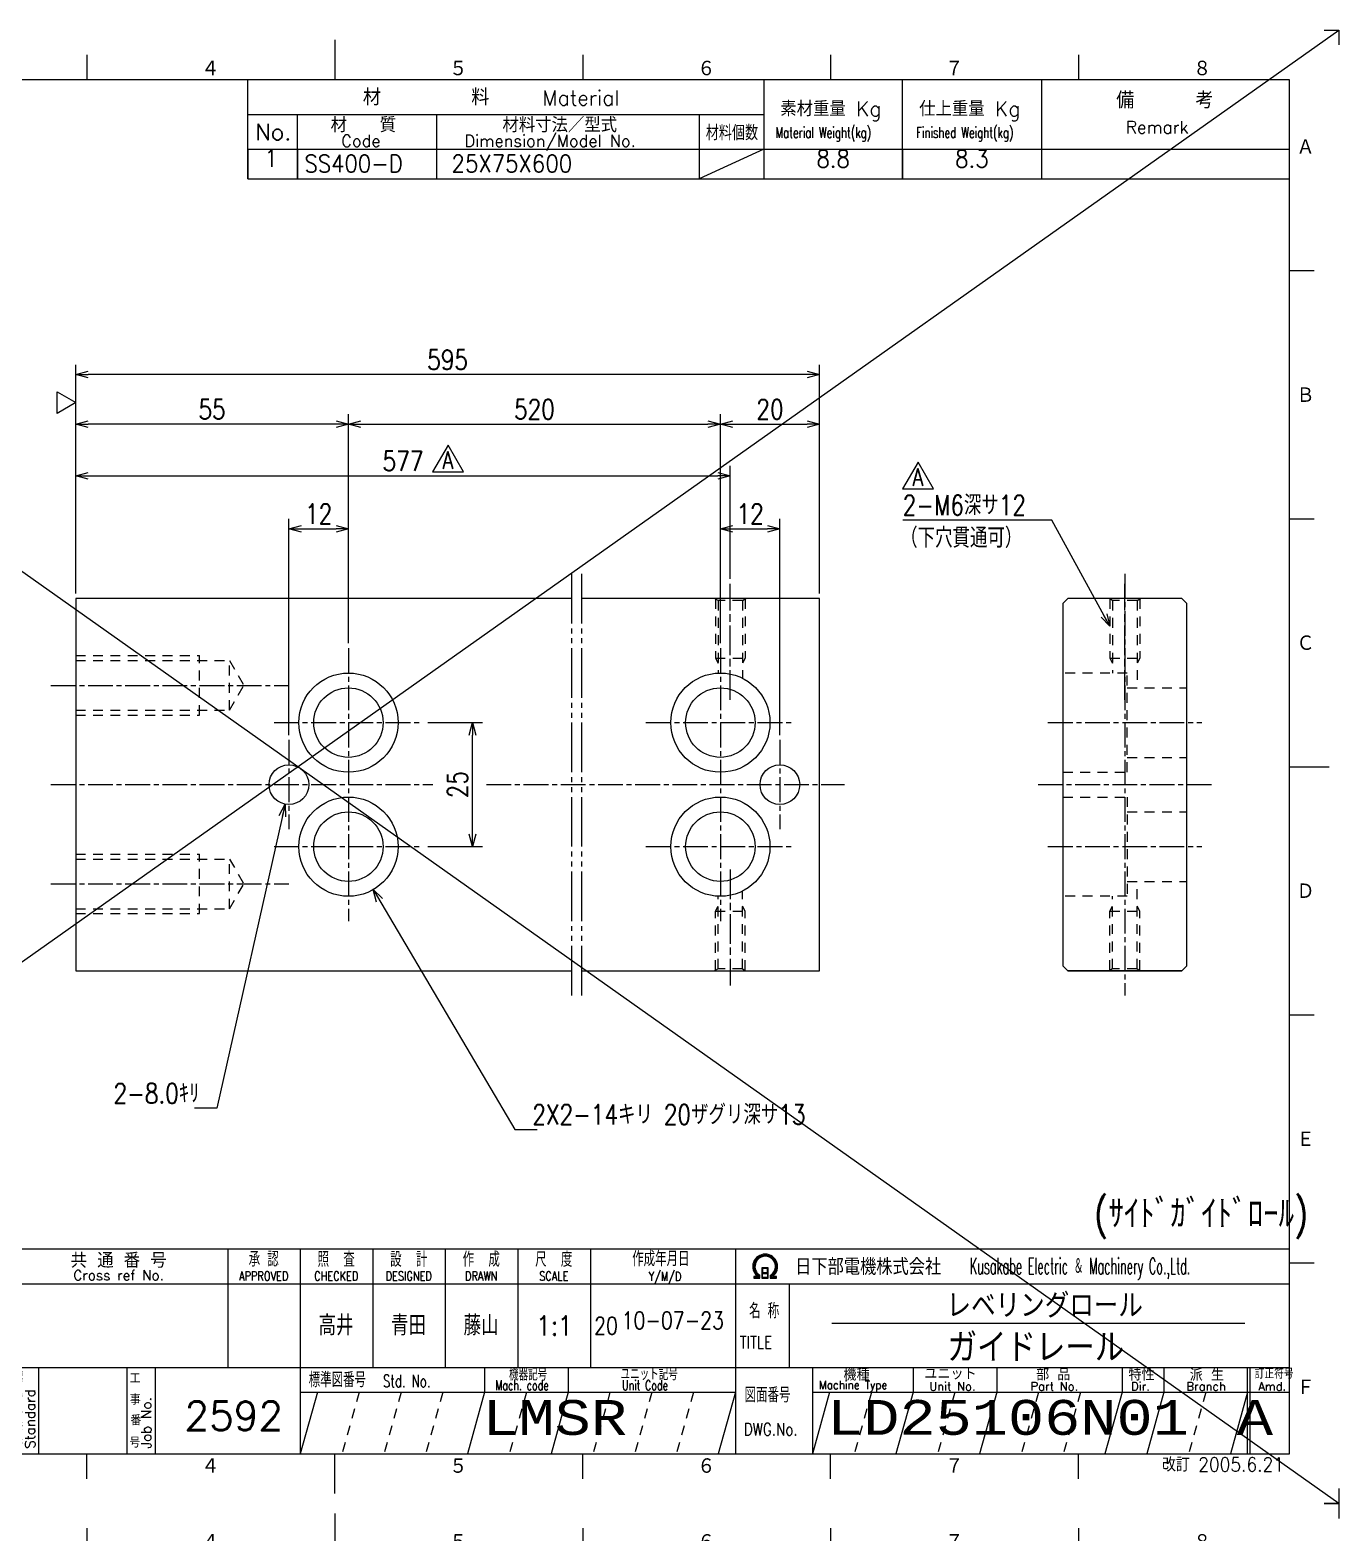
# Model space of a CAD drawing. Extents: x 0 to 420, y 0 to 594.
# Drawn here: x 156.1 to 420, y 291.1 to 594 of the extents above; entities that cross this region are included whole.
import ezdxf
from ezdxf.enums import TextEntityAlignment as Align

# ---------------------------------------------------------------- set-up
doc = ezdxf.new("R2010")
doc.units = 0
for name, pattern in [('AM_ISO08W050x2', [9, 6, -0.75, 1.5, -0.75]), ('GEN3A', [3.5, 2, -1.5]), ('GEN4A', [15, 10, -1, 1, -1, 1, -1]), ('GEN7A', [7.5, 5, -0.75, 1, -0.75]), ('HIDDEN2', [3.5, 2, -1.5])]:
    doc.linetypes.add(name, pattern=pattern)
doc.layers.get('0').update_dxf_attribs({"linetype": 'CONTINUOUS'})
doc.layers.get('DEFPOINTS').update_dxf_attribs({"linetype": 'CONTINUOUS'})
for name, color, linetype in [('2', 5, 'CONTINUOUS'), ('3A', 6, 'GEN3A'), ('4', 3, 'CONTINUOUS'), ('4A', 3, 'GEN4A'), ('5', 3, 'CONTINUOUS'), ('6', 52, 'CONTINUOUS'), ('7A', 4, 'GEN7A'), ('8', 1, 'CONTINUOUS'), ('9', 3, 'HIDDEN2'), ('RAHM2', 1, 'CONTINUOUS'), ('RAHM3', 52, 'CONTINUOUS')]:
    doc.layers.add(name, color=color, linetype=linetype)
doc.layers.add('AM_5', color=92, linetype='CONTINUOUS', lineweight=25)
doc.styles.add('DIMENSION', font='monotxt.shx', dxfattribs={"bigfont": 'bigfont.shx'})
doc.styles.get("Standard").update_dxf_attribs({"font": 'romans.shx', "width": 0.8, "bigfont": 'extfont.shx'})
doc.dimstyles.new('GEN-ISO', dxfattribs={"dimtxt": 4, "dimasz": 2.5, "dimexe": 2, "dimexo": 1, "dimgap": 1, "dimtad": 3, "dimdec": 3, "dimrnd": 0.001, "dimdsep": 46, "dimtxsty": 'Standard', "dimblk": 'OPEN30', "dimcen": 0, "dimclrt": 52, "dimadec": 0, "dimazin": 0, "dimtp": 0.1, "dimtm": 0.1, "dimtfac": 0.6, "dimtdec": 3, "dimtmove": 0, "dimatfit": 3, "dimldrblk": 'OPEN30', "dimfxl": 1, "dimarcsym": 0})
doc.dimstyles.new('GEN-ISO$0', dxfattribs={"dimtxt": 4, "dimasz": 2.5, "dimexe": 2, "dimexo": 1, "dimgap": 1, "dimtad": 3, "dimdec": 3, "dimrnd": 0.001, "dimdsep": 46, "dimtxsty": 'Standard', "dimblk": 'OPEN30', "dimcen": 0, "dimclrt": 52, "dimadec": 0, "dimazin": 0, "dimtp": 0.1, "dimtm": 0.1, "dimtfac": 0.6, "dimtdec": 3, "dimtmove": 0, "dimatfit": 3, "dimldrblk": 'OPEN30', "dimfxl": 1, "dimarcsym": 0})

# ---------------------------------------------------------------- blocks, each defined once
blk = doc.blocks.new('1A3ﾌﾞﾋﾝ')
at = {"layer": 'RAHM2', "color": 5, "linetype": 'Continuous'}
for p, q in [((3, 297), (0, 297)), ((0, 297), (0, 294)), ((417, 297), (420, 297)), ((420, 297), (420, 294)), ((217.5, 295), (217.5, 287)), ((67.5, 292), (67.5, 287)), ((117.5, 292), (117.5, 287)), ((167.5, 292), (167.5, 287)), ((267.5, 292), (267.5, 287)), ((317.5, 292), (317.5, 287)), ((367.5, 292), (367.5, 287)), ((410, 287), (25, 287)), ((25, 287), (25, 10)), ((104, 266), (104, 287)), ((410, 10), (410, 287)), ((25, 266), (64.5, 266)), ((64.5, 266), (104, 266)), ((20, 248.5), (25, 248.5)), ((410, 248.5), (415, 248.5)), ((20, 198.5), (25, 198.5)), ((410, 198.5), (415, 198.5)), ((17, 148.5), (25, 148.5)), ((410, 148.5), (418, 148.5)), ((20, 98.5), (25, 98.5)), ((410, 98.5), (415, 98.5)), ((20, 48.5), (25, 48.5)), ((410, 48.5), (415, 48.5)), ((25, 10), (410, 10)), ((67.5, 5), (67.5, 10)), ((117.5, 5), (117.5, 10)), ((217.5, 2), (217.5, 10)), ((267.5, 5), (267.5, 10)), ((317.5, 5), (317.5, 10)), ((367.5, 5), (367.5, 10)), ((0, 3), (0, 0)), ((0, 0), (3, 0)), ((420, 0), (417, 0)), ((420, 3), (420, 0))]:
    blk.add_line(p, q, dxfattribs=at)
at = {"layer": 'RAHM2', "color": 7, "linetype": 'Continuous'}
for p, q in [((45, 287), (45, 266)), ((64.5, 287), (64.5, 266)), ((65, 287), (65, 266)), ((84, 287), (84, 266)), ((84.5, 287), (84.5, 266)), ((200, 267), (200, 287)), ((304, 287), (304, 267)), ((332, 267), (332, 287)), ((360, 287), (360, 267)), ((25, 280), (64.5, 280)), ((64.5, 280), (104, 280)), ((200, 280), (304, 280)), ((210, 267), (210, 280)), ((238, 280), (238, 267)), ((291, 280), (291, 267)), ((200, 273), (410, 273)), ((304, 273), (291, 267)), ((200, 267), (410, 267)), ((195.93, 51.26), (195.93, 27.42)), ((210.55, 51.26), (210.55, 10)), ((225.18, 51.26), (225.18, 27.42)), ((239.8, 51.26), (239.8, 27.42)), ((254.43, 51.26), (254.43, 27.42)), ((269.05, 51.26), (269.05, 27.42)), ((298.3, 51.26), (298.3, 10)), ((25, 44), (100, 44)), ((37, 44), (37, 10)), ((56.8, 44), (56.8, 10)), ((85.6, 44), (85.6, 10)), ((100, 10), (100, 44)), ((152.05, 44.26), (410, 44.26)), ((269.05, 44.26), (269.05, 27.42)), ((298.3, 44.26), (298.3, 44.26)), ((309.17, 44.26), (309.17, 27.42)), ((25, 37), (100, 37)), ((25, 30), (100, 30)), ((152.05, 27.42), (410, 27.42)), ((157.77, 27.42), (157.77, 10)), ((175.59, 27.42), (175.59, 10)), ((181.3, 27.42), (181.3, 10)), ((247.73, 27.42), (247.73, 22.42)), ((264.59, 27.42), (264.59, 22.42)), ((313.83, 27.42), (313.83, 10)), ((334.15, 27.42), (334.15, 22.42)), ((351, 27.42), (351, 22.42)), ((376.29, 27.42), (376.29, 22.42)), ((384.72, 27.42), (384.72, 22.42)), ((401.57, 10), (401.57, 27.42)), ((402.07, 10), (402.07, 27.42)), ((25, 23), (100, 23)), ((100, 23), (152.05, 23)), ((210.55, 22.42), (298.3, 22.42)), ((313.83, 22.42), (410, 22.42)), ((25, 16), (100, 16)), ((100, 16), (152.05, 16)), ((167.5, 5), (167.5, 10))]:
    blk.add_line(p, q, dxfattribs=at)
at = {"layer": 'RAHM2', "color": 3, "linetype": 'Continuous'}
for p, q in [((317.73, 36.35), (401.03, 36.35)), ((214.02, 22.42), (210.55, 10)), ((247.73, 22.42), (244.26, 10)), ((264.59, 22.42), (261.12, 10)), ((298.3, 22.42), (294.83, 10)), ((334.15, 22.42), (330.68, 10)), ((351, 22.42), (347.54, 10)), ((376.29, 22.42), (372.82, 10)), ((384.72, 22.42), (381.25, 10))]:
    blk.add_line(p, q, dxfattribs=at)
at = {"layer": 'RAHM2', "color": 3, "linetype": 'GEN3A'}
for p, q in [((222.44, 22.42), (218.98, 10)), ((230.87, 22.42), (227.41, 10)), ((239.3, 22.42), (235.84, 10)), ((256.16, 22.42), (252.69, 10)), ((273.01, 22.42), (269.55, 10)), ((281.44, 22.42), (277.98, 10)), ((289.87, 22.42), (286.41, 10)), ((325.72, 22.42), (322.25, 10)), ((342.57, 22.42), (339.11, 10)), ((359.43, 22.42), (355.97, 10)), ((367.86, 22.42), (364.39, 10)), ((393.14, 22.42), (389.68, 10))]:
    blk.add_line(p, q, dxfattribs=at)
at = {"layer": 'RAHM2', "color": 5, "linetype": 'Continuous'}
blk.add_lwpolyline([(410, 51.26), (152.05, 51.26), (152.05, 10)], dxfattribs=at)
at = {"layer": 'RAHM2', "color": 7, "linetype": 'Continuous'}
for points in [[(302.02, 45.4), (303.22, 45.4), (303.22, 46.01)], [(302.02, 45.58), (302.97, 45.58), (302.97, 45.91)], [(302.72, 45.82), (302.72, 45.75), (302.02, 45.75), (302.02, 45.4)], [(303.62, 47.51), (303.62, 45.4), (304.92, 45.4), (304.92, 47.51), (303.62, 47.51)], [(303.77, 47.36), (303.77, 46.53), (304.77, 46.53), (304.77, 47.36), (303.77, 47.36)], [(304.77, 46.38), (304.77, 45.55), (303.77, 45.55), (303.77, 46.38), (304.77, 46.38)], [(305.32, 45.98), (305.32, 45.4), (306.58, 45.4), (306.58, 45.75), (305.85, 45.75), (305.85, 45.8)], [(305.57, 45.87), (305.57, 45.58), (306.58, 45.58)]]:
    blk.add_lwpolyline(points, dxfattribs=at)
for points in [[(30.79, 43.41), (27.65, 37.97), (33.92, 37.97)], [(30.79, 36.41), (27.65, 30.97), (33.92, 30.97)], [(30.79, 29.41), (27.65, 23.97), (33.92, 23.97)], [(30.79, 22.41), (27.65, 16.97), (33.92, 16.97)]]:
    blk.add_lwpolyline(points, close=True, dxfattribs=at)
at = {"layer": 'RAHM2', "color": 3, "linetype": 'Continuous'}
for points in [[(317.29, 22.42), (313.83, 10)], [(401.57, 22.42), (401.57, 22.42), (398.11, 10)]]:
    blk.add_lwpolyline(points, dxfattribs=at)
at = {"layer": 'RAHM2', "color": 7, "linetype": 'Continuous'}
for radius, start, end in [(2.5, 308.2706, 230.8952), (2.28, 303.9949, 234.4013), (2.06, 299.8294, 238.4756)]:
    blk.add_arc((304.3, 47.76), radius, start, end, dxfattribs=at)
at = {"layer": '4', "width": 0.9}
blk.add_text('改訂 2005.6.21', height=2.8, dxfattribs=at).set_placement((408.91, 6.44), align=Align.RIGHT)
at = {"layer": 'RAHM2', "color": 5, "linetype": 'Continuous'}
for s, p in [('２', (90.6, 287.58)), ('６', (290.6, 287.58)), ('８', (390.6, 287.58)), ('１', (40.6, 287.58)), ('４', (190.6, 287.58)), ('５', (240.6, 287.58)), ('７', (340.6, 287.58)), ('Ａ', (18.36, 271.74)), ('Ａ', (411.44, 271.74)), ('Ｂ', (18.36, 221.74)), ('Ｂ', (411.44, 221.74)), ('Ｃ', (18.36, 171.74)), ('Ｃ', (411.44, 171.74)), ('Ｄ', (18.36, 121.74)), ('Ｄ', (411.44, 121.74)), ('Ｅ', (18.36, 71.74)), ('Ｅ', (411.44, 71.74)), ('Ｆ', (18.36, 21.74)), ('Ｆ', (411.44, 21.74)), ('１', (40.6, 5.87)), ('２', (90.6, 5.87)), ('３', (140.6, 5.87)), ('４', (190.6, 5.87)), ('５', (240.6, 5.87)), ('６', (290.6, 5.87)), ('７', (340.6, 5.87))]:
    blk.add_text(s, height=3.31, dxfattribs=at).set_placement(p)
blk.add_text('３', height=3.31, dxfattribs=at).set_placement((140.6, 289.58), align=Align.MIDDLE)
at = {"layer": 'RAHM2', "color": 7, "linetype": 'Continuous'}
for s, height, width, p in [('ユニットNo.', 2.5, 0.8, (28.29, 283.92)), ('コードNo.', 2.5, 0.8, (49.52, 283.81)), ('総製作個数', 2.5, 0.8, (69.17, 283.72)), ('在庫棚入庫', 2.5, 0.8, (89.08, 283.82)), ('Unit No.', 2.5, 0.8, (28.29, 280.64)), ('Part No.', 2.5, 0.8, (49.52, 280.53)), ("T. Q'ty", 2.2, 0.8, (69.17, 280.96)), ("Stock Q'ty", 2.2, 0.8, (85.8, 281.06)), ('材料個数', 3, 0.8, (292.32, 274.79)), ('Material Weight(kg)', 2.2, 0.68, (306.37, 275.25)), ('Finished Weight(kg)', 2.2, 0.68, (334.74, 275.25)), ('作成年月日', 3, 0.7, (277.49, 47.82)), ('Kusakabe Electric ＆ Machinery Co.,Ltd.', 3.3108, 0.5, (345.56, 46.19)), ('Y/M/D', 1.8, 0.8, (280.79, 44.87)), ('名 称', 3, 0.7, (301.06, 37.33)), ('20', 3.5, 0.8, (269.81, 34.08)), ('TITLE', 2.5, 0.8, (299.18, 31.25)), ('機器記号', 2.5, 0.7, (252.65, 24.77)), ('ユニット記号', 2.5, 0.7, (275.14, 24.85)), ('訂正符号', 2, 0.7, (403.01, 25.16)), ('標準図番号', 3, 0.7, (212.26, 23.44)), ('Std. No.', 2.5, 0.7, (227.23, 23.44)), ('Mach. code', 2, 0.7, (249.86, 22.83)), ('Unit Code', 2, 0.7, (275.45, 22.83)), ('Machine Type', 1.7, 0.9, (315.15, 23.05)), ('図面番号', 3, 0.7, (300.15, 20.37))]:
    blk.add_text(s, height=height, dxfattribs=dict(at, width=width)).set_placement(p)
for s, height, p in [('材\u3000\u3000\u3000\u3000\u3000料', 3.311, (223.18, 281.82)), ('Material', 3, (259.34, 281.82)), ('備     考', 3.311, (375.08, 281.21)), ('素材重量 Kg', 3, (307.35, 279.63)), ('仕上重量 Kg', 3, (335.35, 279.63)), ('材\u3000\u3000質', 3, (216.68, 276.39)), ('材料寸法／型式', 3, (251.33, 276.39)), ('No.', 3.311, (201.5, 274.82)), ('Code', 2.4, (218.82, 273.45)), ('Dimension/Model No.', 2.4, (243.65, 273.45)), ('Remark', 2.5, (377.03, 276.16)), ('Ｄ', 3.2, (29.23, 38.2)), ('Ｃ', 3.2, (29.23, 31.2)), ('Ｂ', 3.2, (29.23, 24.2)), ('機種', 2.4, (320.08, 24.76)), ('ユニット', 2.4, (336.39, 24.96)), ('部 品', 2.4, (358.93, 24.79)), ('特性', 2.4, (377.55, 24.78)), ('派 生', 2.4, (389.89, 24.72)), ('標', 2, (152.44, 24.43)), ('工', 2, (176.15, 24.24)), ('Unit No.', 1.7, (337.39, 22.76)), ('Part No.', 1.7, (357.81, 22.76)), ('Dir.', 1.7, (378.09, 22.76)), ('Branch', 1.7, (389.24, 22.76)), ('Amd.', 1.7, (403.74, 22.76)), ('旧図面番号', 2.5, (116.71, 19.69)), ('準', 2, (152.47, 21.11)), ('事', 2, (176.17, 19.92)), ('Ａ', 3.2, (29.23, 17.2)), ('Previous Dwg. No,', 2, (108.5, 16.75)), ('化', 2, (152.37, 17.95)), ('符号', 2.5, (28.17, 13.37)), ('年月日', 2.5, (40.49, 13.14)), ('設計訂正書No.', 2.5, (58.29, 13.18)), ('担当', 2.5, (89.5, 13.18)), ('発', 2, (152.46, 14.47)), ('番', 2, (176.31, 15.76)), ('Amd.', 2, (28.17, 10.93)), ('Y/M/D', 2, (40.49, 10.7)), ('Design Chg No.', 2, (58.29, 10.75)), ('Name', 2, (89.5, 10.75)), ('行', 2, (152.46, 10.82)), ('号', 2, (176.11, 11.28))]:
    blk.add_text(s, height=height, dxfattribs=at).set_placement(p)
for s, height, p in [('共 通 番 号', 3, (173.93, 49.14)), ('Cross ref No.', 2, (173.93, 46.01))]:
    blk.add_text(s, height=height, dxfattribs=at).set_placement(p, align=Align.MIDDLE)
for s, height, width, p in [('承 認', 3, 0.7, (203.18, 49.35)), ('照  査', 3, 0.7, (217.8, 49.35)), ('設  計', 3, 0.7, (232.43, 49.35)), ('作  成', 3, 0.7, (247.05, 49.35)), ('尺  度', 3, 0.7, (261.67, 49.35)), ('APPROVED', 1.8, 0.8, (203.18, 45.85)), ('CHECKED', 1.8, 0.8, (217.8, 45.85)), ('DESIGNED', 1.8, 0.8, (232.43, 45.85)), ('DRAWN', 1.8, 0.8, (247.05, 45.85)), ('SCALE', 1.8, 0.8, (261.67, 45.85)), ('DWG.No.', 2.5, 0.8, (305.41, 14.96))]:
    blk.add_text(s, height=height, dxfattribs=dict(at, width=width)).set_placement(p, align=Align.MIDDLE)
at = {"layer": 'RAHM2', "color": 7, "linetype": 'Continuous', "width": 0.844147}
blk.add_text('日下部電機株式会社', height=3.311, dxfattribs=at).set_placement((310.35, 46.06), (339.79, 46.06), align=Align.FIT)
at = {"layer": 'RAHM2', "color": 7, "linetype": 'Continuous'}
for s, p in [('Standard', (157.07, 11.05)), ('Job No.', (180.5, 11.05))]:
    blk.add_text(s, height=2, rotation=90, dxfattribs=at).set_placement(p)
at = {"layer": 'RAHM2', "color": 5, "linetype": 'Continuous', "width": 0.7}
for tag, p in [('HEADER3', (35, 274.01)), ('HEADER4', (54.75, 274)), ('HEADER15', (74.49, 274)), ('HEADER16', (94.43, 274))]:
    blk.add_attdef(tag, text='', height=6, dxfattribs=at).set_placement(p, align=Align.MIDDLE)
at = {"layer": 'RAHM2', "color": 7, "linetype": 'Continuous'}
blk.add_attdef('HEADER5', text='', height=2.5, dxfattribs=at).set_placement((63.69, 267.1), align=Align.BOTTOM_RIGHT)
for tag, height, width, p in [('HEADER1', 5, 0.9, (359.12, 40.15)), ('HEADER25', 3.2, 0.63, (46.91, 40.38)), ('HEADER23', 3.33, 0.8, (71.4, 40.2)), ('HEADER24', 3.5, 0.8, (92.57, 40.22)), ('HEADER7', 5, 0.8, (174.38, 35.8)), ('GEN-TITLE-SCA', 4, 0.85, (261.79, 35.85)), ('HEADER22', 3.2, 0.63, (46.91, 33.38)), ('HEADER20', 3.33, 0.8, (71.4, 33.2)), ('HEADER21', 3.5, 0.8, (92.57, 33.22)), ('HEADER2', 6, 0.9, (358.89, 31.68)), ('HEADER19', 3.2, 0.63, (46.91, 26.38)), ('HEADER17', 3.33, 0.8, (71.4, 26.2)), ('HEADER18', 3.5, 0.8, (92.57, 26.22)), ('HEADER11', 3.2, 0.63, (46.91, 19.38)), ('HEADER9', 3.33, 0.8, (71.4, 19.2)), ('HEADER10', 3.5, 0.8, (92.57, 19.22)), ('HEADER14', 3.31, 0.8, (126.54, 12.82))]:
    blk.add_attdef(tag, text='', height=height, dxfattribs=dict(at, width=width)).set_placement(p, align=Align.MIDDLE)
for tag, p in [('HEADER27', (232.45, 36.09)), ('HEADER26', (247.07, 36.09))]:
    blk.add_attdef(tag, text='', height=4, dxfattribs=at).set_placement(p, align=Align.MIDDLE)
at = {"layer": 'RAHM2', "color": 7, "linetype": 'Continuous', "width": 0.8}
blk.add_attdef('GEN-TITLE-DAT', text='', height=3.5, dxfattribs=at).set_placement((275.35, 34.1), align=Align.BOTTOM_LEFT)
at = {"layer": 'RAHM2', "color": 5, "linetype": 'Continuous'}
blk.add_attdef('HEADER6', text='', height=5.8, dxfattribs=at).set_placement((207.09, 13.03), align=Align.BOTTOM_RIGHT)
at = {"layer": 'RAHM2', "color": 5, "linetype": 'Continuous', "style": 'DIMENSION', "width": 1.2}
for tag, p in [('HEADER13', (213.56, 11.75)), ('HEADER12', (247.26, 11.72)), ('GEN-TITLE-DWG', (316.79, 11.74))]:
    blk.add_attdef(tag, text='', height=7.02, dxfattribs=at).set_placement(p, align=Align.BOTTOM_LEFT)
at = {"layer": 'RAHM2', "color": 5, "linetype": 'Continuous', "style": 'DIMENSION'}
blk.add_attdef('HEADER8', text='', height=7.02, dxfattribs=at).set_placement((408.58, 11.71), align=Align.BOTTOM_RIGHT)
blk = doc.blocks.new('STDBUHIN')
at = {"color": 7}
for p, q in [((0, 0), (0, -6)), ((10, 0), (10, -6)), ((38, 0), (38, -6)), ((91, 0), (91, -6)), ((104, 0), (104, -6)), ((132, 0), (132, -6)), ((160, 0), (160, -6)), ((0, -6), (210, -6))]:
    blk.add_line(p, q, dxfattribs=at)
at = {"layer": 'RAHM3', "color": 7, "width": 0.9}
for tag, p in [('1GENST', (4.710911, -4.609434)), ('4GENST', (96.434633, -4.658422)), ('5GENST', (118, -4.729)), ('6GENST', (146, -4.729))]:
    blk.add_attdef(tag, text='', height=3.5, dxfattribs=at).set_placement(p, align=Align.BOTTOM_CENTER)
at = {"layer": 'RAHM3', "color": 7}
for tag, p, width in [('2GENST', (11.373533, -4.658422), 0.8), ('3GENST', (41.070972, -4.658422), 0.8), ('7GENST', (162.759538, -4.671383), 0.9)]:
    blk.add_attdef(tag, p, '', height=3.5, dxfattribs=dict(at, width=width))
blk = doc.blocks.new('_Open30')
at = {"color": 0, "linetype": 'ByBlock', "lineweight": -2}
for p, q in [((-1, 0.27), (0, 0)), ((0, 0), (-1, -0.27)), ((0, 0), (-1, 0))]:
    blk.add_line(p, q, dxfattribs=at)
blk = doc.blocks.new('*D26')
at = {"layer": '5', "color": 0, "lineweight": -2, "transparency": 16777216}
for p, q in [((165.27, 480.4), (165.27, 516.55)), ((220.27, 470.4), (220.27, 516.55)), ((217.77, 514.55), (167.77, 514.55))]:
    blk.add_line(p, q, dxfattribs=at)
at = {"layer": 'DEFPOINTS', "color": 0, "transparency": 16777216}
for p in [(165.27, 514.55), (165.27, 479.4), (220.27, 469.4)]:
    blk.add_point(p, dxfattribs=at)
at = {"layer": '5', "color": 0, "lineweight": -2, "transparency": 16777216, "xscale": 2.5, "yscale": 2.5, "zscale": 2.5, "rotation": 180}
blk.add_blockref('_Open30', (165.27, 514.55), dxfattribs=at)
at = {"layer": '5', "color": 0, "lineweight": -2, "transparency": 16777216, "xscale": 2.5, "yscale": 2.5, "zscale": 2.5}
blk.add_blockref('_Open30', (220.27, 514.55), dxfattribs=at)
at = {"layer": '5', "color": 52, "transparency": 16777216, "insert": (192.77, 517.55), "char_height": 4, "attachment_point": 5}
blk.add_mtext('55', dxfattribs=at)
blk = doc.blocks.new('*D27')
at = {"layer": '5', "color": 0, "lineweight": -2, "transparency": 16777216}
for p, q in [((208.27, 451.9), (208.27, 495.47)), ((220.27, 470.4), (220.27, 495.47)), ((210.77, 493.47), (217.77, 493.47))]:
    blk.add_line(p, q, dxfattribs=at)
at = {"layer": 'DEFPOINTS', "color": 0, "transparency": 16777216}
for p in [(220.27, 493.47), (220.27, 469.4), (208.27, 450.9)]:
    blk.add_point(p, dxfattribs=at)
at = {"layer": '5', "color": 0, "lineweight": -2, "transparency": 16777216, "xscale": 2.5, "yscale": 2.5, "zscale": 2.5, "rotation": 180}
blk.add_blockref('_Open30', (208.27, 493.47), dxfattribs=at)
at = {"layer": '5', "color": 0, "lineweight": -2, "transparency": 16777216, "xscale": 2.5, "yscale": 2.5, "zscale": 2.5}
blk.add_blockref('_Open30', (220.27, 493.47), dxfattribs=at)
at = {"layer": '5', "color": 52, "transparency": 16777216, "insert": (214.27, 496.47), "char_height": 4, "attachment_point": 5}
blk.add_mtext('12', dxfattribs=at)
blk = doc.blocks.new('*D28')
at = {"layer": '5', "color": 0, "lineweight": -2, "transparency": 16777216}
for p, q in [((220.27, 470.4), (220.27, 516.55)), ((295.27, 470.4), (295.27, 516.55)), ((222.77, 514.55), (292.77, 514.55))]:
    blk.add_line(p, q, dxfattribs=at)
at = {"layer": 'DEFPOINTS', "color": 0, "transparency": 16777216}
for p in [(295.27, 514.55), (220.27, 469.4), (295.27, 469.4)]:
    blk.add_point(p, dxfattribs=at)
at = {"layer": '5', "color": 0, "lineweight": -2, "transparency": 16777216, "xscale": 2.5, "yscale": 2.5, "zscale": 2.5, "rotation": 180}
blk.add_blockref('_Open30', (220.27, 514.55), dxfattribs=at)
at = {"layer": '5', "color": 0, "lineweight": -2, "transparency": 16777216, "xscale": 2.5, "yscale": 2.5, "zscale": 2.5}
blk.add_blockref('_Open30', (295.27, 514.55), dxfattribs=at)
at = {"layer": '5', "color": 52, "transparency": 16777216, "insert": (257.77, 517.55), "char_height": 4, "attachment_point": 5}
blk.add_mtext('520', dxfattribs=at)
blk = doc.blocks.new('*D29')
at = {"layer": '5', "color": 0, "lineweight": -2, "transparency": 16777216}
for p, q in [((295.27, 470.4), (295.27, 516.55)), ((315.27, 480.4), (315.27, 516.55)), ((297.77, 514.55), (312.77, 514.55))]:
    blk.add_line(p, q, dxfattribs=at)
at = {"layer": 'DEFPOINTS', "color": 0, "transparency": 16777216}
for p in [(315.27, 514.55), (315.27, 479.4), (295.27, 469.4)]:
    blk.add_point(p, dxfattribs=at)
at = {"layer": '5', "color": 0, "lineweight": -2, "transparency": 16777216, "xscale": 2.5, "yscale": 2.5, "zscale": 2.5, "rotation": 180}
blk.add_blockref('_Open30', (295.27, 514.55), dxfattribs=at)
at = {"layer": '5', "color": 0, "lineweight": -2, "transparency": 16777216, "xscale": 2.5, "yscale": 2.5, "zscale": 2.5}
blk.add_blockref('_Open30', (315.27, 514.55), dxfattribs=at)
at = {"layer": '5', "color": 52, "transparency": 16777216, "insert": (305.27, 517.55), "char_height": 4, "attachment_point": 5}
blk.add_mtext('20', dxfattribs=at)
blk = doc.blocks.new('*D30')
at = {"layer": '5', "color": 0, "lineweight": -2, "transparency": 16777216}
for p, q in [((295.27, 470.4), (295.27, 495.47)), ((307.27, 451.9), (307.27, 495.47)), ((297.77, 493.47), (304.77, 493.47))]:
    blk.add_line(p, q, dxfattribs=at)
at = {"layer": 'DEFPOINTS', "color": 0, "transparency": 16777216}
for p in [(307.27, 493.47), (295.27, 469.4), (307.27, 450.9)]:
    blk.add_point(p, dxfattribs=at)
at = {"layer": '5', "color": 0, "lineweight": -2, "transparency": 16777216, "xscale": 2.5, "yscale": 2.5, "zscale": 2.5, "rotation": 180}
blk.add_blockref('_Open30', (295.27, 493.47), dxfattribs=at)
at = {"layer": '5', "color": 0, "lineweight": -2, "transparency": 16777216, "xscale": 2.5, "yscale": 2.5, "zscale": 2.5}
blk.add_blockref('_Open30', (307.27, 493.47), dxfattribs=at)
at = {"layer": '5', "color": 52, "transparency": 16777216, "insert": (301.27, 496.47), "char_height": 4, "attachment_point": 5}
blk.add_mtext('12', dxfattribs=at)
blk = doc.blocks.new('*D31')
at = {"layer": '5', "color": 0, "lineweight": -2, "transparency": 16777216}
for p, q in [((165.27, 480.4), (165.27, 526.55)), ((312.77, 524.55), (167.77, 524.55)), ((315.27, 480.4), (315.27, 526.55))]:
    blk.add_line(p, q, dxfattribs=at)
at = {"layer": 'DEFPOINTS', "color": 0, "transparency": 16777216}
for p in [(165.27, 524.55), (165.27, 479.4), (315.27, 479.4)]:
    blk.add_point(p, dxfattribs=at)
at = {"layer": '5', "color": 0, "lineweight": -2, "transparency": 16777216, "xscale": 2.5, "yscale": 2.5, "zscale": 2.5, "rotation": 180}
blk.add_blockref('_Open30', (165.27, 524.55), dxfattribs=at)
at = {"layer": '5', "color": 0, "lineweight": -2, "transparency": 16777216, "xscale": 2.5, "yscale": 2.5, "zscale": 2.5}
blk.add_blockref('_Open30', (315.27, 524.55), dxfattribs=at)
at = {"layer": '5', "color": 52, "transparency": 16777216, "insert": (240.27, 527.55), "char_height": 4, "attachment_point": 5}
blk.add_mtext('595', dxfattribs=at)
blk = doc.blocks.new('*D32')
at = {"layer": '5', "color": 0, "lineweight": -2, "transparency": 16777216}
for p, q in [((236.27, 454.4), (247.27, 454.4)), ((245.27, 431.9), (245.27, 451.9)), ((236.27, 429.4), (247.27, 429.4))]:
    blk.add_line(p, q, dxfattribs=at)
at = {"layer": 'DEFPOINTS', "color": 0, "transparency": 16777216}
for p in [(235.27, 454.4), (245.27, 454.4), (235.27, 429.4)]:
    blk.add_point(p, dxfattribs=at)
at = {"layer": '5', "color": 0, "lineweight": -2, "transparency": 16777216, "xscale": 2.5, "yscale": 2.5, "zscale": 2.5}
for p, rotation in [((245.27, 454.4), 90), ((245.27, 429.4), 270)]:
    blk.add_blockref('_Open30', p, dxfattribs=dict(at, rotation=rotation))
at = {"layer": '5', "color": 52, "transparency": 16777216, "insert": (242.27, 441.9), "char_height": 4, "attachment_point": 5, "rotation": 90}
blk.add_mtext('25', dxfattribs=at)
blk = doc.blocks.new('*D34')
at = {"layer": 'AM_5', "color": 0, "lineweight": -2, "transparency": 16777216}
for p, q in [((165.27, 480.4), (165.27, 506.14)), ((297.27, 483.4), (297.27, 506.14)), ((167.77, 504.14), (294.77, 504.14))]:
    blk.add_line(p, q, dxfattribs=at)
at = {"layer": 'DEFPOINTS', "color": 0, "transparency": 16777216}
for p in [(297.27, 504.14), (297.27, 482.4), (165.27, 479.4)]:
    blk.add_point(p, dxfattribs=at)
at = {"layer": 'AM_5', "color": 0, "lineweight": -2, "transparency": 16777216, "xscale": 2.5, "yscale": 2.5, "zscale": 2.5, "rotation": 180}
blk.add_blockref('_Open30', (165.27, 504.14), dxfattribs=at)
at = {"layer": 'AM_5', "color": 0, "lineweight": -2, "transparency": 16777216, "xscale": 2.5, "yscale": 2.5, "zscale": 2.5}
blk.add_blockref('_Open30', (297.27, 504.14), dxfattribs=at)
at = {"layer": 'AM_5', "color": 52, "transparency": 16777216, "insert": (231.27, 507.14), "char_height": 4, "attachment_point": 5}
blk.add_mtext('577', dxfattribs=at)

msp = doc.modelspace()

# ---------------------------------------------------------------- linework, layer by layer
at = {"layer": '2'}
for p, q in [((165.2653, 479.3959), (165.2653, 404.3959)), ((265.2653, 479.3959), (165.2653, 479.3959)), ((315.2653, 479.3959), (267.2653, 479.3959)), ((315.2653, 404.3959), (315.2653, 479.3959)), ((365.3208, 479.3959), (364.3208, 478.3959)), ((388.3208, 479.3959), (365.3208, 479.3959)), ((388.3208, 479.3959), (389.3208, 478.3959)), ((364.3208, 478.3959), (364.3208, 405.3959)), ((389.3208, 405.3959), (389.3208, 478.3959)), ((165.2653, 404.3959), (265.2653, 404.3959)), ((267.2653, 404.3959), (315.2653, 404.3959)), ((364.3208, 405.3959), (365.3208, 404.3959)), ((365.3208, 404.3959), (364.3208, 405.3959)), ((365.3208, 404.3959), (388.3208, 404.3959)), ((388.3208, 404.3959), (365.3208, 404.3959)), ((388.3208, 404.3959), (389.3208, 405.3959))]:
    msp.add_line(p, q, dxfattribs=at)
for centre, radius in [((220.2653, 454.3959), 10), ((295.2653, 454.3959), 10), ((220.2653, 454.3959), 7), ((295.2653, 454.3959), 7), ((208.2653, 441.8959), 4), ((307.2653, 441.8959), 4), ((220.2653, 429.3959), 10), ((295.2653, 429.3959), 10), ((220.2653, 429.3959), 7), ((295.2653, 429.3959), 7)]:
    msp.add_circle(centre, radius, dxfattribs=at)
at = {"layer": '3A'}
for p, q in [((294.8066, 478.9968), (294.1153, 479.3959)), ((294.2653, 479.3093), (294.2653, 467.3959)), ((294.8066, 478.9968), (294.8066, 464.3854)), ((299.7241, 478.9968), (294.8066, 478.9968)), ((299.7241, 478.9968), (300.4153, 479.3959)), ((299.7241, 478.9968), (299.7241, 463.3959)), ((300.2653, 479.3093), (300.2653, 467.3959)), ((374.3621, 478.9968), (373.6708, 479.3959)), ((373.8208, 479.3093), (373.8208, 467.3959)), ((374.3621, 478.9968), (374.3621, 464.3854)), ((379.2795, 478.9968), (374.3621, 478.9968)), ((379.2795, 478.9968), (379.9708, 479.3959)), ((379.2795, 478.9968), (379.2795, 461.4972)), ((379.8208, 479.3093), (379.8208, 467.3959)), ((294.2653, 467.3959), (294.8066, 466.3959)), ((294.2653, 467.3959), (300.2653, 467.3959)), ((300.2653, 467.3959), (299.7241, 466.3959)), ((373.8208, 467.3959), (374.3621, 466.3959)), ((373.8208, 467.3959), (379.8208, 467.3959)), ((379.8208, 467.3959), (379.2795, 466.3959)), ((377.3208, 464.3959), (364.3208, 464.3959)), ((377.3208, 444.3959), (377.3208, 464.3959)), ((299.6242, 463.3959), (299.7241, 463.3959)), ((299.6783, 463.3695), (299.7241, 463.3959)), ((377.3208, 461.3959), (389.3208, 461.3959)), ((377.3208, 447.3959), (389.3208, 447.3959)), ((364.3208, 444.3959), (377.3208, 444.3959)), ((364.3208, 439.3959), (377.3208, 439.3959)), ((377.3208, 439.3959), (377.3208, 419.3959)), ((377.3208, 436.3959), (389.3208, 436.3959)), ((377.3208, 422.3959), (389.3208, 422.3959)), ((379.2795, 404.795), (379.2795, 422.2947)), ((294.8066, 404.795), (294.8066, 419.4065)), ((299.6242, 420.3959), (299.7241, 420.3959)), ((299.6783, 420.4224), (299.7241, 420.3959)), ((299.7241, 404.795), (299.7241, 420.3959)), ((377.3208, 419.3959), (364.3208, 419.3959)), ((374.3621, 404.795), (374.3621, 419.4065)), ((294.2653, 416.3959), (294.8066, 417.3959)), ((294.2653, 404.4825), (294.2653, 416.3959)), ((294.2653, 416.3959), (300.2653, 416.3959)), ((300.2653, 416.3959), (299.7241, 417.3959)), ((300.2653, 404.4825), (300.2653, 416.3959)), ((373.8208, 416.3959), (374.3621, 417.3959)), ((373.8208, 404.4825), (373.8208, 416.3959)), ((373.8208, 416.3959), (379.8208, 416.3959)), ((379.8208, 416.3959), (379.2795, 417.3959)), ((379.8208, 404.4825), (379.8208, 416.3959)), ((294.8066, 404.795), (294.1153, 404.3959)), ((299.7241, 404.795), (294.8066, 404.795)), ((299.7241, 404.795), (300.4153, 404.3959)), ((374.3621, 404.795), (373.6708, 404.3959)), ((379.2795, 404.795), (374.3621, 404.795)), ((379.2795, 404.795), (379.9708, 404.3959))]:
    msp.add_line(p, q, dxfattribs=at)
at = {"layer": '4A'}
for p, q in [((265.2653, 484.3959), (265.2653, 399.3959)), ((267.2653, 484.3959), (267.2653, 399.3959))]:
    msp.add_line(p, q, dxfattribs=at)
at = {"layer": '7A', "linetype": 'AM_ISO08W050x2'}
for p, q in [((297.2653, 458.9764), (297.2653, 482.3959)), ((376.8208, 458.9764), (376.8208, 482.3959)), ((297.2653, 424.8155), (297.2653, 401.3959))]:
    msp.add_line(p, q, dxfattribs=at)
at = {"layer": '7A'}
for p, q in [((376.8208, 484.3959), (376.8208, 399.3959)), ((220.2653, 469.3959), (220.2653, 414.3959)), ((295.2653, 469.3959), (295.2653, 414.3959)), ((160.2653, 461.8959), (208.2653, 461.8959)), ((205.2653, 454.3959), (235.2653, 454.3959)), ((280.2653, 454.3959), (310.2653, 454.3959)), ((361.3208, 454.3959), (392.3208, 454.3959)), ((208.2653, 450.8959), (208.2653, 432.8959)), ((307.2653, 450.8959), (307.2653, 432.8959)), ((160.2653, 441.8959), (237.2991, 441.8959)), ((248.1012, 441.8959), (320.2653, 441.8959)), ((359.3208, 441.8959), (394.3208, 441.8959)), ((205.2653, 429.3959), (235.2653, 429.3959)), ((280.2653, 429.3959), (310.2653, 429.3959)), ((361.3208, 429.3959), (392.3208, 429.3959)), ((160.2653, 421.8959), (208.2653, 421.8959))]:
    msp.add_line(p, q, dxfattribs=at)
at = {"layer": '8'}
for p, q in [((0, 297), (420, 594)), ((420, 297), (0, 594))]:
    msp.add_line(p, q, dxfattribs=at)
for points in [[(165.2653, 518.8956), (161.5153, 516.7306), (161.5153, 521.0606), (165.2653, 518.8956)], [(237.2491, 504.9604), (243.4641, 504.9604), (240.3566, 510.3428)], [(332.0147, 501.541), (338.2297, 501.541), (335.1222, 506.9234)]]:
    msp.add_lwpolyline(points, close=True, dxfattribs=at)
at = {"layer": '9'}
for p, q in [((165.2653, 467.896), (190.2653, 467.896)), ((165.2653, 466.8959), (196.2653, 466.8959)), ((190.2653, 455.8959), (190.2653, 467.896)), ((196.2653, 456.896), (196.2653, 466.8959)), ((196.2653, 466.8959), (199.1521, 461.896)), ((196.2653, 456.896), (199.1521, 461.896)), ((165.2653, 456.896), (196.2653, 456.896)), ((165.2653, 455.8959), (190.2653, 455.8959)), ((165.2653, 427.896), (190.2653, 427.896)), ((190.2653, 415.8959), (190.2653, 427.896)), ((165.2653, 426.8959), (196.2653, 426.8959)), ((196.2653, 416.896), (196.2653, 426.8959)), ((196.2653, 426.8959), (199.1521, 421.896)), ((196.2653, 416.896), (199.1521, 421.896)), ((165.2653, 416.896), (196.2653, 416.896)), ((165.2653, 415.8959), (190.2653, 415.8959))]:
    msp.add_line(p, q, dxfattribs=at)

# ---------------------------------------------------------------- block references
at = {"layer": '2'}
ref = msp.add_blockref('1A3ﾌﾞﾋﾝ', (0, 297), dxfattribs=at)
ref.add_attrib('GEN-TITLE-DWG', 'LD25106N01', dxfattribs={"layer": 'RAHM2', "color": 5, "linetype": 'Continuous', "height": 7.023, "style": 'DIMENSION', "width": 1.2}).set_placement((316.79, 308.7355), align=Align.BOTTOM_LEFT)
ref.add_attrib('GEN-TITLE-DAT', '10-07-23', dxfattribs={"layer": 'RAHM2', "color": 7, "linetype": 'Continuous', "height": 3.5, "width": 0.8}).set_placement((275.3535, 331.1023), align=Align.BOTTOM_LEFT)
ref.add_attrib('GEN-TITLE-SCA', '1:1', dxfattribs={"layer": 'RAHM2', "color": 7, "linetype": 'Continuous', "height": 4, "width": 0.85}).set_placement((261.7913, 332.8503), align=Align.MIDDLE)
ref.add_attrib('HEADER1', ' レベリングロール', dxfattribs={"layer": 'RAHM2', "color": 7, "linetype": 'Continuous', "height": 5, "width": 0.9}).set_placement((359.1225, 337.1474), align=Align.MIDDLE)
ref.add_attrib('HEADER2', 'ガイドレール', dxfattribs={"layer": 'RAHM2', "color": 7, "linetype": 'Continuous', "height": 6, "width": 0.9}).set_placement((358.8944, 328.6784), align=Align.MIDDLE)
ref.add_attrib('HEADER3', '25', dxfattribs={"layer": 'RAHM2', "color": 5, "linetype": 'Continuous', "height": 6, "width": 0.7}).set_placement((35.0039, 571.0069), align=Align.MIDDLE)
ref.add_attrib('HEADER4', '106', dxfattribs={"layer": 'RAHM2', "color": 5, "linetype": 'Continuous', "height": 6, "width": 0.7}).set_placement((54.7539, 571), align=Align.MIDDLE)
ref.add_attrib('HEADER6', '2592', dxfattribs={"layer": 'RAHM2', "color": 5, "linetype": 'Continuous', "height": 5.8}).set_placement((207.0884, 310.0258), align=Align.BOTTOM_RIGHT)
ref.add_attrib('HEADER8', 'A', dxfattribs={"layer": 'RAHM2', "color": 5, "linetype": 'Continuous', "height": 7.023, "style": 'DIMENSION', "width": 1.2}).set_placement((406.6898, 308.715), align=Align.BOTTOM_RIGHT)
ref.add_attrib('HEADER9', 'ST-9095', dxfattribs={"layer": 'RAHM2', "color": 7, "linetype": 'Continuous', "height": 3.331, "width": 0.8}).set_placement((71.3955, 316.1978), align=Align.MIDDLE)
ref.add_attrib('HEADER10', '藤山', dxfattribs={"layer": 'RAHM2', "color": 7, "linetype": 'Continuous', "height": 3.5, "width": 0.8}).set_placement((92.5675, 316.2248), align=Align.MIDDLE)
ref.add_attrib('HEADER11', '10-09-10', dxfattribs={"layer": 'RAHM2', "color": 7, "linetype": 'Continuous', "height": 3.2, "width": 0.63}).set_placement((46.907, 316.3844), align=Align.MIDDLE)
ref.add_attrib('HEADER12', 'LMSR', dxfattribs={"layer": 'RAHM2', "color": 5, "linetype": 'Continuous', "height": 7.023, "style": 'DIMENSION', "width": 1.2}).set_placement((247.2582, 308.7195), align=Align.BOTTOM_LEFT)
ref.add_attrib('HEADER15', '1', dxfattribs={"layer": 'RAHM2', "color": 5, "linetype": 'Continuous', "height": 6, "width": 0.7}).set_placement((74.489, 571), align=Align.MIDDLE)
ref.add_attrib('HEADER16', '0', dxfattribs={"layer": 'RAHM2', "color": 5, "linetype": 'Continuous', "height": 6, "width": 0.7}).set_placement((94.4307, 571), align=Align.MIDDLE)
msp.add_blockref('1A3ﾌﾞﾋﾝ', (0, 0), dxfattribs=at).add_auto_attribs({'GEN-TITLE-DWG': 'LD15133N01', 'GEN-TITLE-DAT': '13-03-29', 'GEN-TITLE-SCA': '1:1', 'HEADER1': ' レベリングロール', 'HEADER2': 'ガイドレール', 'HEADER3': '15', 'HEADER4': '133', 'HEADER6': '2638', 'HEADER12': 'LMSR', 'HEADER13': 'LM10', 'HEADER15': '1', 'HEADER16': '0'})
at = {"layer": 'RAHM2'}
ref = msp.add_blockref('STDBUHIN', (200, 570), dxfattribs=at)
ref.add_attrib('1GENST', '1', dxfattribs={"layer": 'RAHM3', "color": 7, "height": 3.5, "width": 0.9}).set_placement((204.711, 565.3906), align=Align.BOTTOM_CENTER)
ref.add_attrib('2GENST', 'SS400-D', (211.3736, 565.3416), dxfattribs={"layer": 'RAHM3', "color": 7, "height": 3.5, "width": 0.9})
ref.add_attrib('3GENST', '25X75X600', (241.071, 565.3416), dxfattribs={"layer": 'RAHM3', "color": 7, "height": 3.5, "width": 0.9})
ref.add_attrib('5GENST', '8.8', dxfattribs={"layer": 'RAHM3', "color": 7, "height": 3.5, "width": 0.9}).set_placement((318, 565.271), align=Align.BOTTOM_CENTER)
ref.add_attrib('6GENST', '8.3', dxfattribs={"layer": 'RAHM3', "color": 7, "height": 3.5, "width": 0.9}).set_placement((346, 565.271), align=Align.BOTTOM_CENTER)

# ---------------------------------------------------------------- texts
at = {"layer": '5', "color": 52, "char_height": 4}
for s, insert, attachment_point in [('2-M6深サ12', (332.0304, 498.2336), 4), ('（下穴貫通可）', (331.5213, 491.6162), 4), ('2-8.0ｷﾘ', (190.2245, 379.6658), 6), ('2X2-14キリ 20ザグリ深サ13', (257.3497, 375.3959), 4), ('高井', (214.2382, 332.8814), 4), ('青田', (228.8626, 332.8814), 4), ('藤山', (243.4871, 332.8814), 4)]:
    msp.add_mtext(s, dxfattribs=dict(at, insert=insert, attachment_point=attachment_point))
at = {"layer": '6', "width": 0.8}
msp.add_text('(ｻｲﾄﾞｶﾞｲﾄﾞﾛｰﾙ)', height=6, dxfattribs=at).set_placement((370.6276, 352.3713))
at = {"layer": '6', "char_height": 3.5, "attachment_point": 1}
for insert in [(239.2609, 509.0748), (334.0265, 505.6554)]:
    msp.add_mtext_dynamic_manual_height_columns('A', width=2.379321, gutter_width=17.5, heights=[0], dxfattribs=dict(at, insert=insert))

# ---------------------------------------------------------------- dimensions: what is measured, and where the dimension line sits
at = {"layer": '5'}
for base, p1, p2, text, picture, middle in [((165.2653, 524.5478), (315.2653, 479.3959), (165.2653, 479.3959), '595', '*D31', (240.2653, 527.5478)), ((295.2653, 514.5478), (220.2653, 469.3959), (295.2653, 469.3959), '520', '*D28', (257.7653, 517.5478))]:
    dim = msp.add_linear_dim(base=base, p1=p1, p2=p2, text=text, dimstyle='GEN-ISO', dxfattribs=at)
    dim.commit()
    dim.dimension.update_dxf_attribs({"geometry": picture, "text_midpoint": middle})
for base, p1, p2, picture, middle in [((165.2653, 514.5478), (220.2653, 469.3959), (165.2653, 479.3959), '*D26', (192.7653, 517.5478)), ((315.2653, 514.5478), (295.2653, 469.3959), (315.2653, 479.3959), '*D29', (305.2653, 517.5478)), ((220.2653, 493.4719), (208.2653, 450.8959), (220.2653, 469.3959), '*D27', (214.2653, 496.4719)), ((307.2653, 493.4719), (295.2653, 469.3959), (307.2653, 450.8959), '*D30', (301.2653, 496.4719))]:
    dim = msp.add_linear_dim(base=base, p1=p1, p2=p2, dimstyle='GEN-ISO', dxfattribs=at)
    dim.commit()
    dim.dimension.update_dxf_attribs({"geometry": picture, "text_midpoint": middle})
dim = msp.add_linear_dim(base=(245.2653, 454.3959), p1=(235.2653, 429.3959), p2=(235.2653, 454.3959), angle=90, dimstyle='GEN-ISO', dxfattribs=at)
dim.commit()
dim.dimension.update_dxf_attribs({"geometry": '*D32', "text_midpoint": (242.2653, 441.8959)})
at = {"layer": 'AM_5', "color": 3}
dim = msp.add_linear_dim(base=(297.2653, 504.1408), p1=(165.2653, 479.3959), p2=(297.2653, 482.3959), text='577', dimstyle='GEN-ISO$0', override={"dimtmove": 2}, dxfattribs=at)
dim.commit()
dim.dimension.update_dxf_attribs({"geometry": '*D34', "text_midpoint": (231.2653, 507.1408)})

# ---------------------------------------------------------------- leaders
at = {"layer": '5', "annotation_type": 0, "has_hookline": 1, "hookline_direction": 1, "text_width": 26.5752}
msp.add_leader([(373.8208, 473.8116), (362.1057, 495.2336), (359.6057, 495.2336)], dimstyle='GEN-ISO', dxfattribs=at)
at = {"layer": '5', "annotation_type": 0, "has_hookline": 1}
for points, hookline_direction in [([(207.4811, 437.9736), (193.7245, 376.6658), (191.2245, 376.6658)], 1), ([(225.2653, 420.7357), (253.8497, 372.3959), (256.3497, 372.3959)], 0)]:
    msp.add_leader(points, dimstyle='GEN-ISO', dxfattribs=dict(at, hookline_direction=hookline_direction))

doc.saveas('drawing.dxf')
